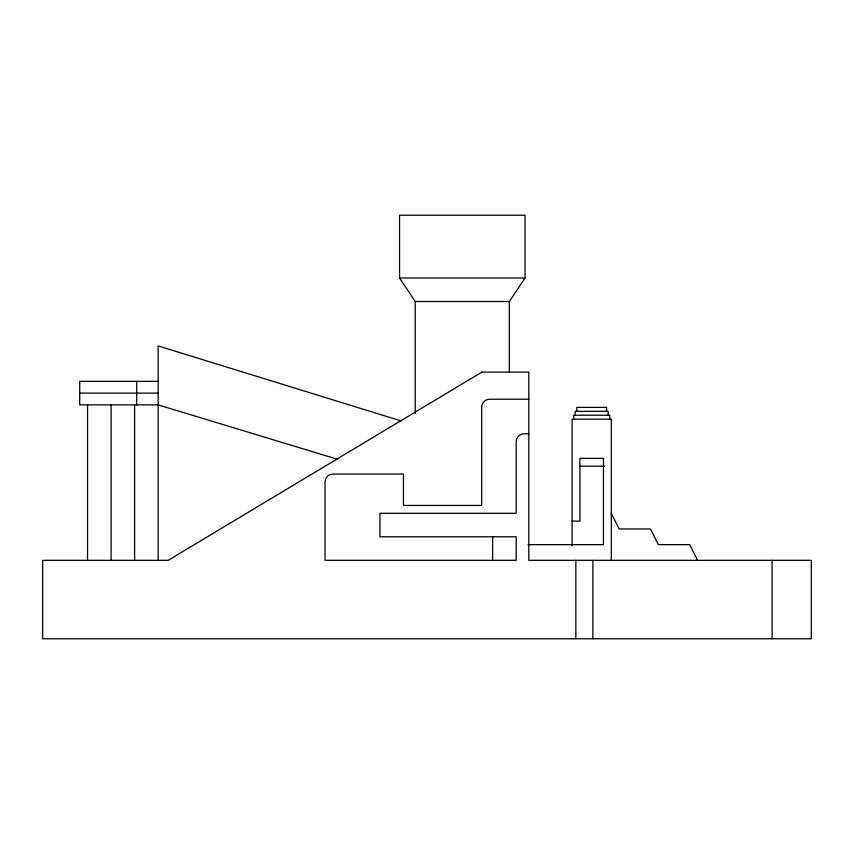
<?xml version="1.0" encoding="UTF-8"?>
<svg xmlns="http://www.w3.org/2000/svg" width="854" height="854" viewBox="0 0 854 854"><rect width="100%" height="100%" fill="white"/><g stroke="black" fill="none" stroke-linecap="round" stroke-linejoin="round"><path stroke-width="1.28" d="M509.347 372.323L509.347 301.515L525.039 277.988L525.039 215.24L399.555 215.24L399.555 277.988L415.236 301.515L415.236 413.485M399.555 277.988L525.039 277.988M415.236 301.515L509.347 301.515M158.15 381.354L79.721 381.354L79.721 404.881L158.15 404.881L337.597 459.303M79.721 393.118L158.15 393.118M528.797 399.234L489.513 399.234A7.846 7.846 0 0 0 481.667 407.08L481.667 505.429L403.472 505.429L403.472 474.055L332.889 474.055A7.846 7.846 0 0 0 325.043 481.902L325.043 560.331L516.179 560.331L516.179 536.803L379.945 536.803L379.945 513.275L516.179 513.275L516.179 441.593A7.846 7.846 0 0 1 524.025 433.747L528.797 433.747M579.941 466.209L604.771 466.209M572.095 521.111L579.941 521.111L579.941 458.374L603.468 458.374L603.468 544.638L528.06 544.638M401.231 420.958L158.15 345.913L158.15 560.352M697.579 560.331L689.733 544.638L658.359 544.638L650.524 528.957L619.15 528.957L611.304 513.275M772.091 560.331L772.091 638.76M611.304 560.448L611.304 419.154L572.095 419.154L572.095 545.845M609.735 419.154L609.735 415.236L573.664 415.236L573.664 419.154M608.165 415.236L608.165 411.318L575.233 411.318L575.233 415.236M606.596 411.318L606.596 407.39L576.802 407.39L576.802 411.318M592.879 560.331L592.879 638.76M575.852 560.331L575.852 638.76M492.651 536.472L492.651 560.331M136.715 381.354L136.715 404.881M134.622 404.881L134.622 560.352M111.095 404.881L111.095 560.352M87.556 404.881L87.556 560.352M481.902 372.098L168.185 560.331L42.7 560.331L42.7 638.76L811.3 638.76L811.3 560.331L528.797 560.331L528.797 372.098L481.902 372.098"/></g></svg>
